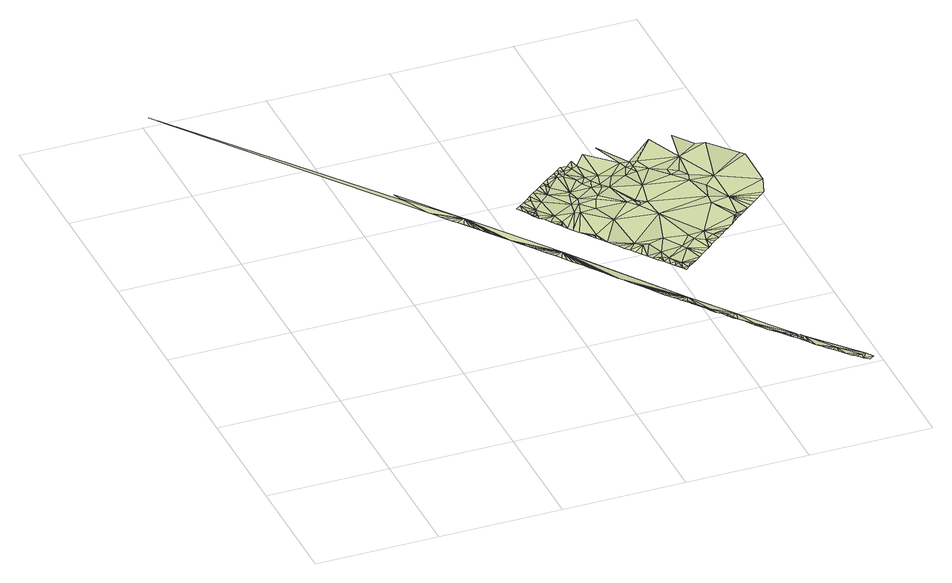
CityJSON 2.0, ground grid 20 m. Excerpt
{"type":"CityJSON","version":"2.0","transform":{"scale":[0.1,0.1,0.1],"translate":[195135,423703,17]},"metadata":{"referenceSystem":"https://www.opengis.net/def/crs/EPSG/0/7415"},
"CityObjects":{
"landuse1":{"type":"LandUse","attributes":{"3df_class":"Terrain","bgt_fysiekvoorkomen":"erf","bgt_status":"bestaand","identificatienamespace":"NL.IMGeo","onbegroeidterreindeeloptalud":"false","relatievehoogteligging":0,"aantal_punten":0},"geometry":[{"type":"MultiSurface","lod":"1","boundaries":[[[0,1,2]],[[0,3,1]],[[4,5,6]],[[3,7,1]],[[7,8,1]],[[8,9,1]],[[9,10,1]],[[10,11,1]],[[11,12,1]],[[12,13,1]],[[13,14,1]],[[14,15,1]],[[15,16,1]],[[16,17,1]],[[17,18,1]],[[18,19,1]],[[19,20,1]],[[20,5,1]],[[21,5,20]],[[22,5,21]],[[23,5,22]],[[24,5,23]],[[25,5,24]],[[26,5,25]],[[27,5,26]],[[28,5,27]],[[29,5,28]],[[30,5,29]],[[31,5,30]],[[32,5,31]],[[33,5,32]],[[34,5,33]],[[35,5,34]],[[36,5,35]],[[37,5,36]],[[38,5,37]],[[39,5,38]],[[6,5,40]],[[40,5,39]],[[41,40,39]],[[42,40,41]],[[43,40,42]],[[44,40,43]],[[6,40,45]],[[46,40,44]],[[47,40,46]],[[48,40,47]],[[49,40,48]],[[50,40,49]],[[51,40,50]],[[52,40,51]],[[53,54,52]],[[54,40,52]],[[53,55,54]],[[56,55,53]],[[57,55,56]],[[54,55,40]],[[58,59,57]],[[57,60,55]],[[55,60,40]],[[59,60,57]],[[58,61,59]],[[59,61,60]],[[61,62,60]],[[45,40,63]],[[62,64,60]],[[60,63,40]],[[65,64,62]],[[65,66,64]],[[67,68,66]],[[66,68,64]],[[64,63,60]],[[45,63,69]],[[67,70,68]],[[67,71,70]],[[71,72,70]],[[68,63,64]],[[70,63,68]],[[72,73,70]],[[70,73,63]],[[74,73,72]],[[75,73,74]],[[76,73,75]],[[76,77,73]],[[78,73,77]],[[69,63,79]],[[73,80,63]],[[81,78,77]],[[78,81,82]],[[78,82,83]],[[80,73,78]],[[78,83,84]],[[84,83,85]],[[80,79,63]],[[78,84,80]],[[85,86,84]],[[85,87,86]],[[88,87,89]],[[84,86,80]],[[87,88,86]],[[90,88,89]],[[86,79,80]],[[91,86,88]],[[86,91,79]],[[90,92,88]],[[92,91,88]],[[91,92,79]],[[93,92,90]],[[93,94,92]],[[93,95,94]],[[96,94,95]],[[96,97,94]],[[92,98,79]],[[97,99,94]],[[94,99,100]],[[94,98,92]],[[94,100,101]],[[100,102,101]],[[102,103,101]],[[94,101,98]],[[101,103,104]],[[101,104,98]],[[104,105,106]],[[98,104,106]]]}]},
"landuse2":{"type":"LandUse","attributes":{"3df_class":"Terrain","bgt_fysiekvoorkomen":"erf","bgt_status":"bestaand","identificatienamespace":"NL.IMGeo","onbegroeidterreindeeloptalud":"false","relatievehoogteligging":0,"aantal_punten":0},"geometry":[{"type":"MultiSurface","lod":"1","boundaries":[[[107,108,109]],[[110,111,109]],[[111,107,109]],[[112,113,110]],[[110,114,111]],[[112,115,113]],[[110,113,114]],[[116,115,112]],[[111,117,107]],[[113,115,114]],[[114,117,111]],[[117,118,107]],[[115,117,114]],[[116,119,115]],[[116,120,119]],[[117,121,118]],[[120,122,119]],[[115,119,117]],[[118,121,123]],[[124,125,126]],[[126,127,122]],[[125,127,126]],[[124,127,125]],[[119,122,127]],[[124,128,127]],[[121,129,123]],[[117,130,121]],[[117,119,130]],[[121,130,129]],[[131,129,130]],[[132,133,128]],[[128,133,127]],[[134,135,136]],[[137,134,138]],[[127,133,119]],[[134,136,138]],[[139,135,140]],[[136,135,138]],[[132,137,141]],[[138,135,139]],[[140,138,139]],[[130,142,131]],[[143,138,140]],[[130,119,144]],[[138,143,145]],[[131,142,146]],[[141,137,138]],[[141,133,132]],[[119,133,144]],[[130,144,142]],[[142,147,146]],[[142,148,147]],[[149,145,150]],[[150,151,149]],[[142,152,148]],[[138,145,153]],[[147,148,154]],[[151,155,149]],[[156,133,141]],[[149,155,157]],[[133,156,144]],[[142,144,158]],[[148,159,154]],[[159,148,152]],[[153,141,138]],[[142,160,152]],[[161,157,162]],[[159,163,154]],[[162,164,161]],[[142,158,160]],[[145,149,153]],[[161,149,157]],[[161,164,165]],[[156,166,144]],[[152,167,159]],[[141,168,156]],[[158,144,166]],[[169,170,171]],[[163,159,167]],[[172,169,171]],[[165,170,173]],[[169,174,170]],[[152,160,167]],[[153,168,141]],[[160,158,166]],[[175,161,165]],[[169,172,174]],[[176,163,167]],[[175,149,161]],[[170,174,173]],[[165,173,175]],[[177,178,172]],[[172,178,174]],[[166,156,179]],[[180,181,177]],[[179,156,168]],[[176,167,182]],[[181,178,177]],[[183,184,180]],[[174,178,173]],[[185,167,160]],[[186,184,183]],[[182,167,187]],[[180,188,181]],[[180,184,188]],[[160,166,189]],[[190,149,175]],[[188,178,181]],[[187,167,185]],[[191,184,186]],[[182,187,192]],[[185,160,193]],[[194,178,188]],[[179,195,166]],[[184,194,188]],[[191,196,184]],[[196,194,184]],[[185,197,187]],[[190,175,173]],[[160,198,193]],[[192,187,199]],[[189,166,195]],[[199,187,197]],[[160,189,198]],[[153,200,168]],[[197,185,193]],[[178,201,173]],[[196,202,194]],[[191,203,196]],[[204,192,199]],[[153,149,205]],[[200,179,168]],[[196,203,202]],[[194,206,178]],[[207,194,202]],[[199,197,208]],[[209,204,199]],[[173,201,190]],[[210,197,193]],[[207,202,203]],[[193,198,210]],[[200,195,179]],[[149,190,205]],[[209,199,208]],[[178,206,201]],[[211,194,207]],[[198,189,212]],[[208,197,210]],[[195,213,189]],[[198,212,210]],[[194,211,206]],[[153,214,200]],[[215,209,208]],[[189,216,212]],[[217,213,195]],[[189,213,216]],[[217,195,200]],[[210,218,208]],[[218,215,208]],[[153,205,214]],[[219,210,212]],[[190,201,220]],[[211,221,206]],[[213,217,216]],[[219,212,216]],[[218,210,219]],[[201,206,222]],[[223,217,200]],[[221,224,206]],[[214,223,200]],[[190,220,205]],[[225,217,223]],[[216,217,226]],[[219,216,226]],[[206,224,227]],[[219,228,218]],[[220,201,222]],[[223,214,229]],[[225,223,229]],[[206,227,222]],[[230,229,214]],[[214,205,230]],[[225,229,230]],[[217,225,231]],[[226,217,232]],[[233,222,227]],[[220,234,205]],[[220,222,234]],[[231,225,230]],[[227,235,233]],[[236,228,219]],[[219,226,236]],[[217,231,232]],[[234,222,233]],[[237,233,235]],[[233,237,238]],[[239,234,233]],[[232,240,226]],[[233,238,239]],[[240,236,226]],[[230,205,241]],[[242,232,231]],[[243,239,238]],[[244,240,232]],[[234,245,205]],[[242,244,232]],[[246,234,239]],[[243,247,239]],[[248,249,236]],[[231,230,250]],[[251,240,244]],[[248,236,240]],[[251,244,242]],[[242,231,252]],[[247,246,239]],[[251,248,240]],[[246,253,234]],[[251,242,252]],[[248,251,254]],[[205,245,241]],[[252,231,255]],[[254,251,252]],[[253,256,234]],[[250,230,241]],[[245,234,256]],[[231,250,255]],[[248,254,257]],[[258,252,255]],[[253,259,256]],[[254,252,260]],[[259,261,262]],[[259,262,256]],[[258,255,263]],[[245,256,264]],[[260,252,258]],[[262,261,265]],[[255,250,266]],[[256,262,265]],[[263,255,266]],[[256,265,264]],[[267,241,245]],[[250,241,268]],[[245,264,267]],[[257,254,260]],[[265,269,264]],[[260,258,263]],[[268,241,267]],[[264,269,270]],[[260,263,266]],[[264,270,267]],[[266,250,271]],[[250,268,271]],[[271,268,267]],[[260,266,271]],[[270,272,267]],[[267,272,273]],[[267,273,274]],[[267,274,275]],[[260,271,276]],[[267,277,271]],[[278,267,275]],[[279,260,280]],[[280,260,276]],[[267,278,277]],[[281,276,271]],[[282,271,277]],[[282,281,271]]]}]}
},
"vertices":[
[271,635,39],[341,550,38],[266,645,40],[296,582,39],[3,982,37],[446,416,34],[446,416,23],[302,575,39],[309,567,38],[315,559,38],[321,551,38],[327,543,38],[334,535,38],[340,528,38],[346,520,38],[352,512,38],[359,504,38],[365,496,37],[371,489,37],[377,481,36],[383,473,36],[390,465,36],[396,457,36],[402,449,35],[408,441,35],[414,433,35],[420,425,35],[426,417,35],[433,409,35],[439,401,34],[445,393,34],[451,385,34],[457,377,34],[463,370,34],[469,362,33],[476,354,32],[482,346,32],[488,338,32],[494,330,31],[500,322,31],[580,244,26],[506,314,31],[512,306,30],[519,298,30],[525,290,30],[580,244,18],[531,282,30],[537,274,29],[543,266,28],[549,258,28],[556,250,28],[562,243,28],[568,235,28],[574,228,28],[576,235,26],[586,220,25],[580,220,28],[587,213,27],[593,205,27],[596,205,25],[600,205,24],[599,198,25],[605,190,25],[634,182,21],[620,185,22],[612,183,25],[618,175,24],[624,168,24],[625,175,22],[634,182,16],[630,165,22],[631,160,24],[637,153,24],[650,150,19],[643,145,23],[649,138,22],[656,130,22],[662,123,21],[680,115,17],[704,102,13],[700,105,16],[669,117,20],[676,110,20],[683,103,19],[690,105,16],[690,96,18],[700,100,16],[697,89,18],[705,90,15],[703,83,17],[710,76,16],[705,100,16],[710,95,15],[717,69,14],[745,55,11],[724,62,14],[731,55,13],[738,49,12],[781,25,10],[744,42,12],[751,35,11],[775,25,9],[759,28,10],[766,22,10],[774,15,9],[782,8,9],[790,15,8],
[431,549,39],[423,543,39],[429,535,39],[435,527,38],[436,530,39],[441,519,36],[441,520,37],[446,530,35],[446,515,38],[447,511,36],[451,535,35],[439,555,39],[471,510,35],[453,503,37],[451,555,39],[459,495,36],[447,561,39],[471,479,36],[471,480,37],[465,487,36],[476,490,35],[477,471,35],[454,567,39],[466,550,37],[462,573,40],[483,463,35],[501,505,36],[495,448,35],[501,440,35],[501,440,36],[489,455,35],[511,440,34],[506,435,36],[507,432,34],[511,505,35],[481,565,37],[513,424,34],[506,530,35],[519,416,34],[470,580,39],[478,586,39],[486,585,40],[556,400,32],[525,408,34],[531,400,34],[491,580,38],[551,470,34],[486,592,40],[537,392,33],[516,525,36],[543,384,33],[511,550,37],[491,585,40],[516,560,36],[566,390,33],[549,376,33],[494,598,40],[555,368,33],[561,360,33],[521,540,35],[511,600,40],[536,505,36],[576,345,35],[567,352,33],[573,344,33],[579,336,33],[586,365,31],[581,350,32],[576,390,32],[502,604,40],[585,328,33],[591,345,31],[546,530,35],[591,320,33],[596,330,33],[510,610,40],[597,312,33],[600,315,30],[521,600,38],[603,304,33],[516,605,41],[600,330,30],[551,560,36],[600,395,34],[610,311,32],[518,616,40],[536,585,38],[605,330,29],[551,535,37],[610,315,30],[526,605,38],[541,575,36],[526,610,40],[586,505,35],[620,365,33],[615,320,32],[618,317,32],[525,622,40],[620,460,34],[625,360,32],[626,323,32],[541,615,38],[536,620,41],[551,590,36],[634,330,32],[556,575,37],[566,555,36],[600,490,35],[546,630,41],[566,565,35],[576,550,37],[551,620,38],[571,585,37],[640,390,33],[641,336,32],[645,380,32],[596,505,36],[649,342,32],[600,505,35],[591,580,35],[657,348,32],[571,645,38],[605,495,36],[615,495,35],[625,540,35],[610,570,37],[660,370,32],[665,390,34],[664,355,32],[615,605,37],[672,361,33],[680,367,33],[675,380,32],[620,595,35],[705,475,35],[630,575,36],[688,374,33],[625,585,36],[705,460,33],[703,386,33],[695,380,33],[630,605,35],[596,655,38],[695,525,36],[630,590,37],[650,575,37],[711,392,33],[640,600,37],[675,550,35],[725,415,33],[680,650,36],[675,565,35],[719,399,34],[705,590,36],[726,405,34],[725,410,34],[690,555,36],[730,420,32],[734,411,34],[700,540,35],[735,465,33],[715,505,34],[742,418,34],[750,424,34],[735,525,34],[757,430,34],[765,437,34],[773,443,34],[781,449,34],[755,610,36],[800,490,33],[788,455,34],[715,645,37],[740,615,35],[795,570,33],[800,560,35]
]}
